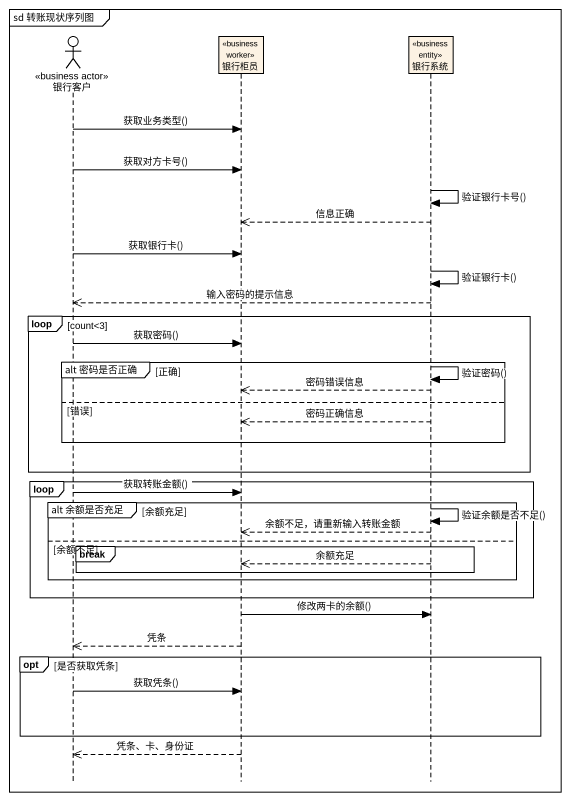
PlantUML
@startuml
mainframe sd 转账现状序列图
hide footbox
actor 银行客户 <<business actor>>
participant 银行柜员 <<business worker>>
participant 银行系统 <<business entity>>

银行客户 -> 银行柜员 : 获取业务类型()
银行客户 -> 银行柜员 : 获取对方卡号()
银行系统 -> 银行系统 : 验证银行卡号()
银行系统 -->> 银行柜员 : 信息正确
银行客户 -> 银行柜员 : 获取银行卡()
银行系统 -> 银行系统 : 验证银行卡()
银行系统 -->> 银行客户 : 输入密码的提示信息
loop count<3
  银行客户 -> 银行柜员 : 获取密码()
  group alt 密码是否正确 [正确]
    银行系统 -> 银行系统 : 验证密码()
    银行系统 -->> 银行柜员 : 密码错误信息
  else 错误
    银行系统 -->> 银行柜员 : 密码正确信息
  end
end
loop
  银行客户 -> 银行柜员 : 获取转账金额()
  group alt 余额是否充足 [余额充足]
    银行系统 -> 银行系统 : 验证余额是否不足()
    银行系统 -->> 银行柜员 : 余额不足，请重新输入转账金额
  else 余额不足
    break
      银行系统 -->> 银行柜员 : 余额充足
    end
  end
end
银行柜员 -> 银行系统 : 修改两卡的余额()
银行柜员 -->> 银行客户 : 凭条
opt 是否获取凭条
  银行客户 -> 银行柜员 : 获取凭条()
end
银行柜员 -->> 银行客户 : 凭条、卡、身份证
@enduml
